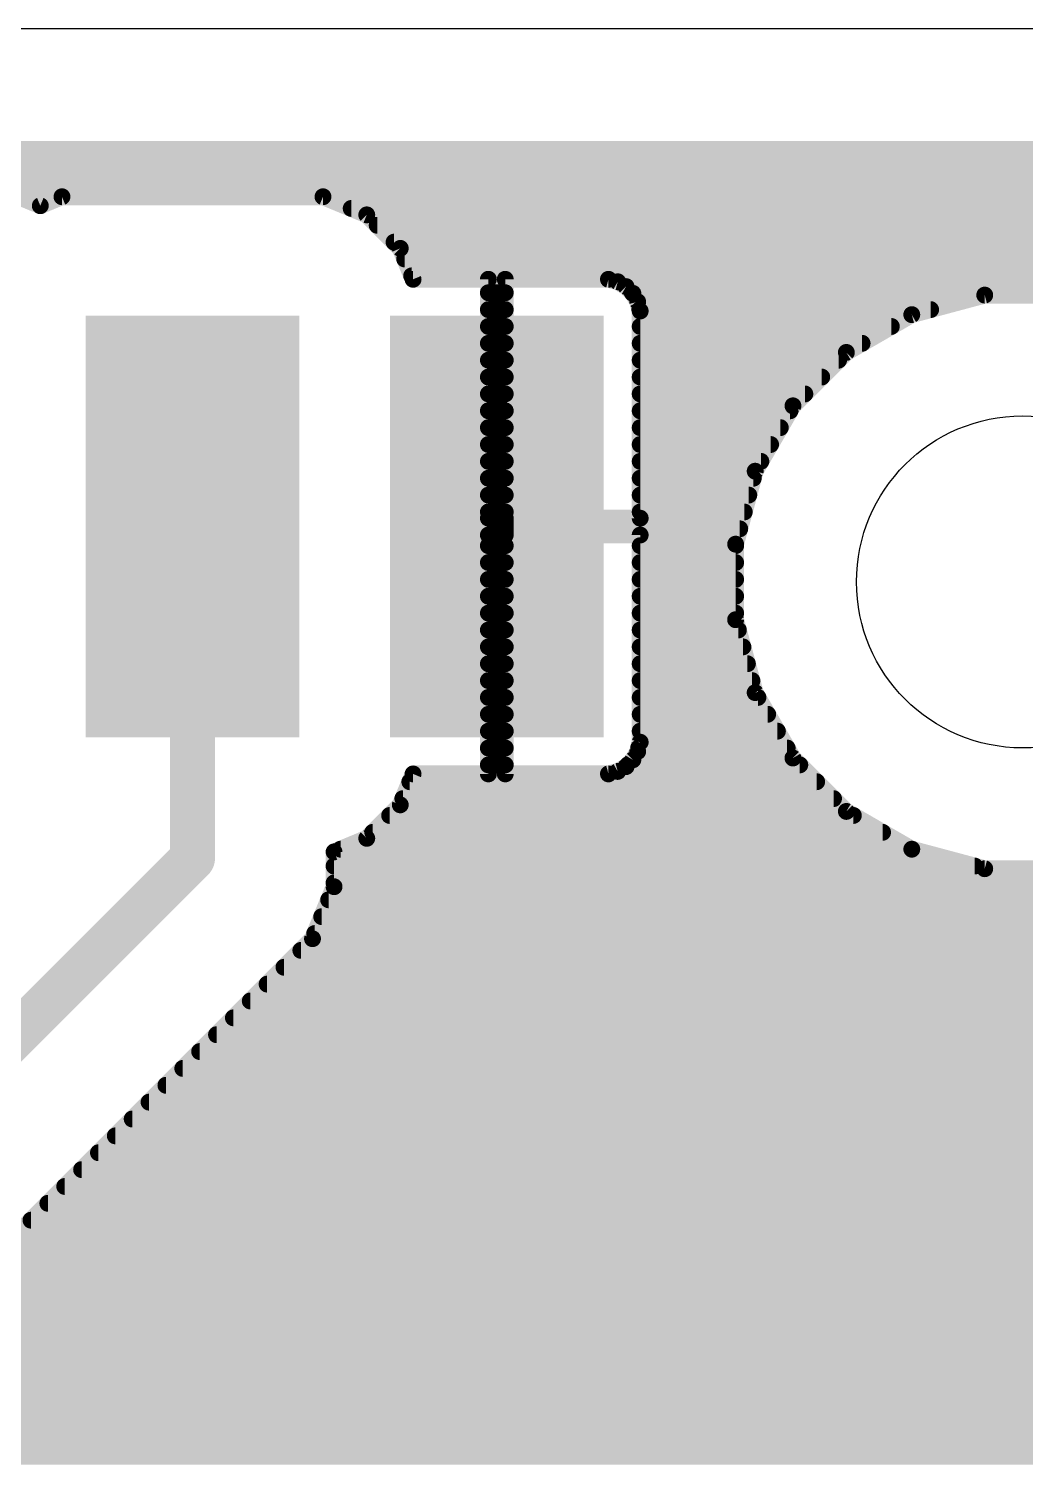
# Model space of a CAD drawing. Extents: x 0 to 75, y 0 to 35.
# Drawn here: x 51.02 to 60.03, y 22.03 to 35 of the extents above; entities that cross this region are included whole.
import ezdxf

# ---------------------------------------------------------------- set-up
doc = ezdxf.new("R2010")
doc.units = 0
doc.layers.add('1', color=12, linetype='CONTINUOUS')
doc.layers.add('20', color=31, linetype='CONTINUOUS')

# ---------------------------------------------------------------- blocks, each defined once
blk = doc.blocks.new('RECT')
blk.add_solid([(-0.5, -0.5), (0.5, -0.5), (-0.5, 0.5), (0.5, 0.5)])

msp = doc.modelspace()

# ---------------------------------------------------------------- linework, layer by layer
at = {"layer": '1'}
for points, const_width in [([(1.0922, 33.9078), (73.9078, 33.9078)], 0.1524), ([(1.0922, 33.8328), (73.9078, 33.8328)], 0.1524), ([(1.0922, 33.6804), (73.9078, 33.6804)], 0.1524), ([(1.0922, 33.528), (73.9078, 33.528)], 0.1524), ([(51.125, 33.4001), (50.9293, 33.4812)], 0.1524), ([(51.3207, 33.4812), (51.125, 33.4001)], 0.1524), ([(53.6793, 33.4812), (51.3207, 33.4812)], 0.1524), ([(54.0748, 33.3174), (53.6793, 33.4812)], 0.1524), ([(53.9342, 33.3756), (73.9078, 33.3756)], 0.1524), ([(54.3776, 33.0146), (54.0748, 33.3174)], 0.1524), ([(54.169, 33.2232), (73.9078, 33.2232)], 0.1524), ([(54.3214, 33.0708), (73.9078, 33.0708)], 0.1524), ([(54.4933, 32.7352), (54.3776, 33.0146)], 0.1524), ([(54.4174, 32.9184), (73.9078, 32.9184)], 0.1524), ([(54.4805, 32.766), (73.9078, 32.766)], 0.1524), ([(55.1738, 32.7352), (54.4933, 32.7352)], 0.1524), ([(55.1738, 30.5762), (55.1738, 32.7352)], 0.1524), ([(56.2587, 32.7352), (55.3262, 32.7352)], 0.1524), ([(55.3262, 32.7352), (55.3262, 30.5762)], 0.1524), ([(56.3427, 32.7127), (56.2587, 32.7352)], 0.1524), ([(55.1738, 32.6136), (55.3262, 32.6136)], 0.1524), ([(56.4179, 32.6692), (56.3427, 32.7127)], 0.1524), ([(56.4794, 32.6077), (56.4179, 32.6692)], 0.1524), ([(56.4736, 32.6136), (73.9078, 32.6136)], 0.1524), ([(56.5229, 32.5325), (56.4794, 32.6077)], 0.1524), ([(56.5454, 32.4485), (56.5229, 32.5325)], 0.1524), ([(59.6587, 32.5922), (58.9994, 32.4155)], 0.1524), ([(60.3413, 32.5922), (59.6587, 32.5922)], 0.1524), ([(55.1738, 32.4612), (55.3262, 32.4612)], 0.1524), ([(56.542, 32.4612), (59.1698, 32.4612)], 0.1524), ([(56.5454, 30.5762), (56.5454, 32.4485)], 0.1524), ([(58.9994, 32.4155), (58.4084, 32.0743)], 0.1524), ([(55.1738, 32.3088), (55.3262, 32.3088)], 0.1524), ([(56.5454, 32.3088), (58.8146, 32.3088)], 0.1524), ([(55.1738, 32.1564), (55.3262, 32.1564)], 0.1524), ([(56.5454, 32.1564), (58.5506, 32.1564)], 0.1524), ([(55.1738, 32.004), (55.3262, 32.004)], 0.1524), ([(56.5454, 32.004), (58.3381, 32.004)], 0.1524), ([(58.4084, 32.0743), (57.9257, 31.5916)], 0.1524), ([(55.1738, 31.8516), (55.3262, 31.8516)], 0.1524), ([(56.5454, 31.8516), (58.1857, 31.8516)], 0.1524), ([(55.1738, 31.6992), (55.3262, 31.6992)], 0.1524), ([(56.5454, 31.6992), (58.0333, 31.6992)], 0.1524), ([(57.9257, 31.5916), (57.5845, 31.0006)], 0.1524), ([(55.1738, 31.5468), (55.3262, 31.5468)], 0.1524), ([(56.5454, 31.5468), (57.8998, 31.5468)], 0.1524), ([(55.1738, 31.3944), (55.3262, 31.3944)], 0.1524), ([(56.5454, 31.3944), (57.8118, 31.3944)], 0.1524), ([(55.1738, 31.242), (55.3262, 31.242)], 0.1524), ([(56.5454, 31.242), (57.7239, 31.242)], 0.1524), ([(55.1738, 31.0896), (55.3262, 31.0896)], 0.1524), ([(56.5454, 31.0896), (57.6359, 31.0896)], 0.1524), ([(55.1738, 30.9372), (55.3262, 30.9372)], 0.1524), ([(56.5454, 30.9372), (57.5675, 30.9372)], 0.1524), ([(57.5845, 31.0006), (57.4078, 30.3413)], 0.1524), ([(55.1738, 30.7848), (55.3262, 30.7848)], 0.1524), ([(56.5454, 30.7848), (57.5266, 30.7848)], 0.1524), ([(52.5, 27.5), (52.5, 30.5)], 0.4064), ([(55.1738, 30.6324), (55.3262, 30.6324)], 0.1524), ([(55.3262, 30.5762), (55.1738, 30.5762)], 0.1524), ([(55.3262, 30.4238), (55.3262, 30.5762)], 0.1524), ([(55.3262, 30.5762), (56.5454, 30.5762)], 0.1524), ([(56.5454, 30.6324), (57.4858, 30.6324)], 0.1524), ([(55.1738, 28.2648), (55.1738, 30.4238)], 0.1524), ([(55.1738, 30.4238), (55.3262, 30.4238)], 0.1524), ([(55.3262, 30.48), (57.445, 30.48)], 0.1524), ([(56.5454, 30.4238), (55.3262, 30.4238)], 0.1524), ([(55.3262, 30.4238), (55.3262, 28.2648)], 0.1524), ([(56.5454, 28.5515), (56.5454, 30.4238)], 0.1524), ([(55.1738, 30.3276), (55.3262, 30.3276)], 0.1524), ([(56.5454, 30.3276), (57.4078, 30.3276)], 0.1524), ([(57.4078, 30.3413), (57.4078, 29.6587)], 0.1524), ([(55.1738, 30.1752), (55.3262, 30.1752)], 0.1524), ([(56.5454, 30.1752), (57.4078, 30.1752)], 0.1524), ([(55.1738, 30.0228), (55.3262, 30.0228)], 0.1524), ([(56.5454, 30.0228), (57.4078, 30.0228)], 0.1524), ([(55.1738, 29.8704), (55.3262, 29.8704)], 0.1524), ([(56.5454, 29.8704), (57.4078, 29.8704)], 0.1524), ([(55.1738, 29.718), (55.3262, 29.718)], 0.1524), ([(56.5454, 29.718), (57.4078, 29.718)], 0.1524), ([(57.4078, 29.6587), (57.5845, 28.9994)], 0.1524), ([(55.1738, 29.5656), (55.3262, 29.5656)], 0.1524), ([(56.5454, 29.5656), (57.4328, 29.5656)], 0.1524), ([(55.1738, 29.4132), (55.3262, 29.4132)], 0.1524), ([(56.5454, 29.4132), (57.4736, 29.4132)], 0.1524), ([(55.1738, 29.2608), (55.3262, 29.2608)], 0.1524), ([(56.5454, 29.2608), (57.5144, 29.2608)], 0.1524), ([(55.1738, 29.1084), (55.3262, 29.1084)], 0.1524), ([(56.5454, 29.1084), (57.5553, 29.1084)], 0.1524), ([(57.5845, 28.9994), (57.9257, 28.4084)], 0.1524), ([(55.1738, 28.956), (55.3262, 28.956)], 0.1524), ([(56.5454, 28.956), (57.6095, 28.956)], 0.1524), ([(55.1738, 28.8036), (55.3262, 28.8036)], 0.1524), ([(56.5454, 28.8036), (57.6975, 28.8036)], 0.1524), ([(55.1738, 28.6512), (55.3262, 28.6512)], 0.1524), ([(56.5454, 28.6512), (57.7855, 28.6512)], 0.1524), ([(55.1738, 28.4988), (55.3262, 28.4988)], 0.1524), ([(56.4794, 28.3923), (56.5229, 28.4675)], 0.1524), ([(56.5229, 28.4675), (56.5454, 28.5515)], 0.1524), ([(56.5313, 28.4988), (57.8735, 28.4988)], 0.1524), ([(55.1738, 28.3464), (55.3262, 28.3464)], 0.1524), ([(56.3427, 28.2873), (56.4179, 28.3308)], 0.1524), ([(56.4179, 28.3308), (56.4794, 28.3923)], 0.1524), ([(56.4336, 28.3464), (57.9877, 28.3464)], 0.1524), ([(57.9257, 28.4084), (58.4084, 27.9257)], 0.1524), ([(54.3776, 27.9854), (54.4933, 28.2648)], 0.1524), ([(54.464, 28.194), (58.1401, 28.194)], 0.1524), ([(54.4933, 28.2648), (55.1738, 28.2648)], 0.1524), ([(55.3262, 28.2648), (56.2587, 28.2648)], 0.1524), ([(56.2587, 28.2648), (56.3427, 28.2873)], 0.1524), ([(54.0748, 27.6826), (54.3776, 27.9854)], 0.1524), ([(54.4008, 28.0416), (58.2925, 28.0416)], 0.1524), ([(54.2814, 27.8892), (58.4716, 27.8892)], 0.1524), ([(58.4084, 27.9257), (58.9994, 27.5845)], 0.1524), ([(53.7794, 27.5603), (54.0748, 27.6826)], 0.1524), ([(54.129, 27.7368), (58.7356, 27.7368)], 0.1524), ([(47.25, 22.25), (52.5, 27.5)], 0.4064), ([(53.7794, 27.2455), (53.7794, 27.5603)], 0.1524), ([(53.8376, 27.5844), (58.9996, 27.5844)], 0.1524), ([(58.9994, 27.5845), (59.6587, 27.4078)], 0.1524), ([(53.7794, 27.432), (59.5684, 27.432)], 0.1524), ([(59.6587, 27.4078), (60.3413, 27.4078)], 0.1524), ([(53.5846, 26.7753), (53.7794, 27.2455)], 0.1524), ([(53.7794, 27.2796), (73.9078, 27.2796)], 0.1524), ([(53.7304, 27.1272), (73.9078, 27.1272)], 0.1524), ([(53.6673, 26.9748), (73.9078, 26.9748)], 0.1524), ([(47.9747, 21.1654), (53.5846, 26.7753)], 0.1524), ([(53.6041, 26.8224), (73.9078, 26.8224)], 0.1524), ([(53.4793, 26.67), (73.9078, 26.67)], 0.1524), ([(53.3269, 26.5176), (73.9078, 26.5176)], 0.1524), ([(53.1745, 26.3652), (73.9078, 26.3652)], 0.1524), ([(53.0221, 26.2128), (73.9078, 26.2128)], 0.1524), ([(52.8697, 26.0604), (73.9078, 26.0604)], 0.1524), ([(52.7173, 25.908), (73.9078, 25.908)], 0.1524), ([(52.5649, 25.7556), (73.9078, 25.7556)], 0.1524), ([(52.4125, 25.6032), (73.9078, 25.6032)], 0.1524), ([(52.2601, 25.4508), (73.9078, 25.4508)], 0.1524), ([(52.1077, 25.2984), (73.9078, 25.2984)], 0.1524), ([(51.9553, 25.146), (73.9078, 25.146)], 0.1524), ([(51.8029, 24.9936), (73.9078, 24.9936)], 0.1524), ([(51.6505, 24.8412), (73.9078, 24.8412)], 0.1524), ([(51.4981, 24.6888), (73.9078, 24.6888)], 0.1524), ([(51.3457, 24.5364), (73.9078, 24.5364)], 0.1524), ([(51.1933, 24.384), (73.9078, 24.384)], 0.1524), ([(51.0409, 24.2316), (73.9078, 24.2316)], 0.1524), ([(50.8885, 24.0792), (73.9078, 24.0792)], 0.1524), ([(50.7361, 23.9268), (73.9078, 23.9268)], 0.1524), ([(50.5837, 23.7744), (73.9078, 23.7744)], 0.1524), ([(50.4313, 23.622), (73.9078, 23.622)], 0.1524), ([(50.2789, 23.4696), (73.9078, 23.4696)], 0.1524), ([(50.1265, 23.3172), (73.9078, 23.3172)], 0.1524), ([(49.9741, 23.1648), (73.9078, 23.1648)], 0.1524), ([(49.8217, 23.0124), (73.9078, 23.0124)], 0.1524), ([(49.6693, 22.86), (73.9078, 22.86)], 0.1524), ([(49.5169, 22.7076), (73.9078, 22.7076)], 0.1524), ([(49.3645, 22.5552), (73.9078, 22.5552)], 0.1524), ([(49.2121, 22.4028), (73.9078, 22.4028)], 0.1524), ([(49.0597, 22.2504), (73.9078, 22.2504)], 0.1524), ([(48.9073, 22.098), (73.9078, 22.098)], 0.1524)]:
    msp.add_lwpolyline(points, dxfattribs=dict(at, const_width=const_width))
for points, const_width in [([(51.1104, 33.4353, 1), (51.1396, 33.3649)], 0.0762), ([(51.1104, 33.3649, 1), (51.1396, 33.4353)], 0.0762), ([(51.3207, 33.5193, 1), (51.3207, 33.4431)], 0.0762), ([(51.3353, 33.446, 1), (51.3061, 33.5164)], 0.0762), ([(53.6938, 33.5164, 1), (53.6647, 33.446)], 0.0762), ([(53.6793, 33.4431, 1), (53.6793, 33.5193)], 0.0762), ([(53.9342, 33.4137, 1), (53.9342, 33.3375)], 0.0762), ([(54.1018, 33.3443, 1), (54.0479, 33.2904)], 0.0762), ([(54.0602, 33.2822, 1), (54.0894, 33.3526)], 0.0762), ([(54.169, 33.2613, 1), (54.169, 33.1851)], 0.0762), ([(54.3214, 33.1089, 1), (54.3214, 33.0327)], 0.0762), ([(54.4128, 33.0292, 1), (54.3424, 33)], 0.0762), ([(54.3506, 32.9877, 1), (54.4045, 33.0416)], 0.0762), ([(54.4174, 32.9565, 1), (54.4174, 32.8803)], 0.0762), ([(54.4805, 32.8041, 1), (54.4805, 32.7279)], 0.0762), ([(54.4933, 32.7733, 1), (54.4933, 32.6971)], 0.0762), ([(55.2119, 32.7352, 1), (55.1357, 32.7352)], 0.0762), ([(55.1738, 32.6971, 1), (55.1738, 32.7733)], 0.0762), ([(55.3262, 32.7733, 1), (55.3262, 32.6971)], 0.0762), ([(55.3643, 32.7352, 1), (55.2881, 32.7352)], 0.0762), ([(56.2685, 32.772, 1), (56.2488, 32.6984)], 0.0762), ([(56.2587, 32.6971, 1), (56.2587, 32.7733)], 0.0762), ([(54.4581, 32.7206, 1), (54.5285, 32.7498)], 0.0762), ([(55.1738, 32.6517, 1), (55.1738, 32.5755)], 0.0762), ([(55.3262, 32.5755, 1), (55.3262, 32.6517)], 0.0762), ([(56.3617, 32.7457, 1), (56.3236, 32.6797)], 0.0762), ([(56.3328, 32.6759, 1), (56.3525, 32.7495)], 0.0762), ([(56.4449, 32.6962, 1), (56.391, 32.6423)], 0.0762), ([(56.3989, 32.6362, 1), (56.437, 32.7022)], 0.0762), ([(56.4736, 32.6517, 1), (56.4736, 32.5755)], 0.0762), ([(56.5124, 32.6268, 1), (56.4464, 32.5887)], 0.0762), ([(56.4525, 32.5808, 1), (56.5064, 32.6347)], 0.0762), ([(56.5597, 32.5423, 1), (56.4861, 32.5226)], 0.0762), ([(56.4899, 32.5134, 1), (56.5559, 32.5515)], 0.0762), ([(59.6587, 32.6303, 1), (59.6587, 32.5541)], 0.0762), ([(59.6686, 32.5554, 1), (59.6489, 32.629)], 0.0762), ([(55.1738, 32.4993, 1), (55.1738, 32.4231)], 0.0762), ([(55.3262, 32.4231, 1), (55.3262, 32.4993)], 0.0762), ([(56.542, 32.4993, 1), (56.542, 32.4231)], 0.0762), ([(56.5835, 32.4485, 1), (56.5073, 32.4485)], 0.0762), ([(56.5086, 32.4386, 1), (56.5822, 32.4583)], 0.0762), ([(58.9896, 32.4523, 1), (59.0093, 32.3787)], 0.0762), ([(59.0185, 32.3825, 1), (58.9804, 32.4485)], 0.0762), ([(59.1698, 32.4231, 1), (59.1698, 32.4993)], 0.0762), ([(55.1738, 32.3469, 1), (55.1738, 32.2707)], 0.0762), ([(55.3262, 32.2707, 1), (55.3262, 32.3469)], 0.0762), ([(56.5454, 32.3469, 1), (56.5454, 32.2707)], 0.0762), ([(58.8146, 32.2707, 1), (58.8146, 32.3469)], 0.0762), ([(55.1738, 32.1945, 1), (55.1738, 32.1183)], 0.0762), ([(55.3262, 32.1183, 1), (55.3262, 32.1945)], 0.0762), ([(56.5454, 32.1945, 1), (56.5454, 32.1183)], 0.0762), ([(58.5506, 32.1183, 1), (58.5506, 32.1945)], 0.0762), ([(55.1738, 32.0421, 1), (55.1738, 31.9659)], 0.0762), ([(55.3262, 31.9659, 1), (55.3262, 32.0421)], 0.0762), ([(56.5454, 32.0421, 1), (56.5454, 31.9659)], 0.0762), ([(58.3381, 31.9659, 1), (58.3381, 32.0421)], 0.0762), ([(58.3893, 32.1073, 1), (58.4274, 32.0413)], 0.0762), ([(58.4353, 32.0473, 1), (58.3814, 32.1012)], 0.0762), ([(55.1738, 31.8897, 1), (55.1738, 31.8135)], 0.0762), ([(55.3262, 31.8135, 1), (55.3262, 31.8897)], 0.0762), ([(56.5454, 31.8897, 1), (56.5454, 31.8135)], 0.0762), ([(58.1857, 31.8135, 1), (58.1857, 31.8897)], 0.0762), ([(55.1738, 31.7373, 1), (55.1738, 31.6611)], 0.0762), ([(55.3262, 31.6611, 1), (55.3262, 31.7373)], 0.0762), ([(56.5454, 31.7373, 1), (56.5454, 31.6611)], 0.0762), ([(58.0333, 31.6611, 1), (58.0333, 31.7373)], 0.0762), ([(57.8988, 31.6186, 1), (57.9527, 31.5647)], 0.0762), ([(57.9587, 31.5726, 1), (57.8927, 31.6107)], 0.0762), ([(55.1738, 31.5849, 1), (55.1738, 31.5087)], 0.0762), ([(55.3262, 31.5087, 1), (55.3262, 31.5849)], 0.0762), ([(56.5454, 31.5849, 1), (56.5454, 31.5087)], 0.0762), ([(57.8998, 31.5087, 1), (57.8998, 31.5849)], 0.0762), ([(55.1738, 31.4325, 1), (55.1738, 31.3563)], 0.0762), ([(55.3262, 31.3563, 1), (55.3262, 31.4325)], 0.0762), ([(56.5454, 31.4325, 1), (56.5454, 31.3563)], 0.0762), ([(57.8118, 31.3563, 1), (57.8118, 31.4325)], 0.0762), ([(55.1738, 31.2801, 1), (55.1738, 31.2039)], 0.0762), ([(55.3262, 31.2039, 1), (55.3262, 31.2801)], 0.0762), ([(56.5454, 31.2801, 1), (56.5454, 31.2039)], 0.0762), ([(57.7239, 31.2039, 1), (57.7239, 31.2801)], 0.0762), ([(55.1738, 31.1277, 1), (55.1738, 31.0515)], 0.0762), ([(55.3262, 31.0515, 1), (55.3262, 31.1277)], 0.0762), ([(56.5454, 31.1277, 1), (56.5454, 31.0515)], 0.0762), ([(57.6359, 31.0515, 1), (57.6359, 31.1277)], 0.0762), ([(55.1738, 30.9753, 1), (55.1738, 30.8991)], 0.0762), ([(55.3262, 30.8991, 1), (55.3262, 30.9753)], 0.0762), ([(56.5454, 30.9753, 1), (56.5454, 30.8991)], 0.0762), ([(57.5515, 31.0196, 1), (57.6174, 30.9815)], 0.0762), ([(57.6213, 30.9907, 1), (57.5477, 31.0104)], 0.0762), ([(57.5675, 30.8991, 1), (57.5675, 30.9753)], 0.0762), ([(55.1738, 30.8229, 1), (55.1738, 30.7467)], 0.0762), ([(55.3262, 30.7467, 1), (55.3262, 30.8229)], 0.0762), ([(56.5454, 30.8229, 1), (56.5454, 30.7467)], 0.0762), ([(57.5266, 30.7467, 1), (57.5266, 30.8229)], 0.0762), ([(52.6016, 30.5, 1), (52.3984, 30.5)], 0.2032), ([(55.1738, 30.6705, 1), (55.1738, 30.5943)], 0.0762), ([(55.1738, 30.6143, 1), (55.1738, 30.5381)], 0.0762), ([(55.1357, 30.5762, 1), (55.2119, 30.5762)], 0.0762), ([(55.3643, 30.5762, 1), (55.2881, 30.5762)], 0.0762), ([(55.3262, 30.6143, 1), (55.3262, 30.5381)], 0.0762), ([(55.2881, 30.5762, 1), (55.3643, 30.5762)], 0.0762), ([(55.3262, 30.5943, 1), (55.3262, 30.6705)], 0.0762), ([(55.3262, 30.5381, 1), (55.3262, 30.6143)], 0.0762), ([(56.5454, 30.6705, 1), (56.5454, 30.5943)], 0.0762), ([(56.5073, 30.5762, 1), (56.5835, 30.5762)], 0.0762), ([(56.5454, 30.5381, 1), (56.5454, 30.6143)], 0.0762), ([(57.4858, 30.5943, 1), (57.4858, 30.6705)], 0.0762), ([(55.2119, 30.4238, 1), (55.1357, 30.4238)], 0.0762), ([(55.1738, 30.4619, 1), (55.1738, 30.3857)], 0.0762), ([(55.3262, 30.5181, 1), (55.3262, 30.4419)], 0.0762), ([(55.3262, 30.4619, 1), (55.3262, 30.3857)], 0.0762), ([(55.3643, 30.4238, 1), (55.2881, 30.4238)], 0.0762), ([(55.3262, 30.3857, 1), (55.3262, 30.4619)], 0.0762), ([(56.5835, 30.4238, 1), (56.5073, 30.4238)], 0.0762), ([(56.5454, 30.3857, 1), (56.5454, 30.4619)], 0.0762), ([(57.445, 30.4419, 1), (57.445, 30.5181)], 0.0762), ([(55.1738, 30.3657, 1), (55.1738, 30.2895)], 0.0762), ([(55.2881, 30.4238, 1), (55.3643, 30.4238)], 0.0762), ([(55.3262, 30.2895, 1), (55.3262, 30.3657)], 0.0762), ([(56.5454, 30.3657, 1), (56.5454, 30.2895)], 0.0762), ([(57.4459, 30.3413, 1), (57.3697, 30.3413)], 0.0762), ([(57.371, 30.3511, 1), (57.4446, 30.3314)], 0.0762), ([(57.4078, 30.2895, 1), (57.4078, 30.3657)], 0.0762), ([(55.1738, 30.2133, 1), (55.1738, 30.1371)], 0.0762), ([(55.3262, 30.1371, 1), (55.3262, 30.2133)], 0.0762), ([(56.5454, 30.2133, 1), (56.5454, 30.1371)], 0.0762), ([(57.4078, 30.1371, 1), (57.4078, 30.2133)], 0.0762), ([(55.1738, 30.0609, 1), (55.1738, 29.9847)], 0.0762), ([(55.3262, 29.9847, 1), (55.3262, 30.0609)], 0.0762), ([(56.5454, 30.0609, 1), (56.5454, 29.9847)], 0.0762), ([(57.4078, 29.9847, 1), (57.4078, 30.0609)], 0.0762), ([(55.1738, 29.9085, 1), (55.1738, 29.8323)], 0.0762), ([(55.3262, 29.8323, 1), (55.3262, 29.9085)], 0.0762), ([(56.5454, 29.9085, 1), (56.5454, 29.8323)], 0.0762), ([(57.4078, 29.8323, 1), (57.4078, 29.9085)], 0.0762), ([(55.1738, 29.7561, 1), (55.1738, 29.6799)], 0.0762), ([(55.3262, 29.6799, 1), (55.3262, 29.7561)], 0.0762), ([(56.5454, 29.7561, 1), (56.5454, 29.6799)], 0.0762), ([(57.4446, 29.6686, 1), (57.371, 29.6489)], 0.0762), ([(57.3697, 29.6587, 1), (57.4459, 29.6587)], 0.0762), ([(57.4078, 29.6799, 1), (57.4078, 29.7561)], 0.0762), ([(55.1738, 29.6037, 1), (55.1738, 29.5275)], 0.0762), ([(55.3262, 29.5275, 1), (55.3262, 29.6037)], 0.0762), ([(56.5454, 29.6037, 1), (56.5454, 29.5275)], 0.0762), ([(57.4328, 29.5275, 1), (57.4328, 29.6037)], 0.0762), ([(55.1738, 29.4513, 1), (55.1738, 29.3751)], 0.0762), ([(55.3262, 29.3751, 1), (55.3262, 29.4513)], 0.0762), ([(56.5454, 29.4513, 1), (56.5454, 29.3751)], 0.0762), ([(57.4736, 29.3751, 1), (57.4736, 29.4513)], 0.0762), ([(55.1738, 29.2989, 1), (55.1738, 29.2227)], 0.0762), ([(55.3262, 29.2227, 1), (55.3262, 29.2989)], 0.0762), ([(56.5454, 29.2989, 1), (56.5454, 29.2227)], 0.0762), ([(57.5144, 29.2227, 1), (57.5144, 29.2989)], 0.0762), ([(55.1738, 29.1465, 1), (55.1738, 29.0703)], 0.0762), ([(55.3262, 29.0703, 1), (55.3262, 29.1465)], 0.0762), ([(56.5454, 29.1465, 1), (56.5454, 29.0703)], 0.0762), ([(57.5553, 29.0703, 1), (57.5553, 29.1465)], 0.0762), ([(57.6174, 29.0185, 1), (57.5515, 28.9804)], 0.0762), ([(57.5477, 28.9896, 1), (57.6213, 29.0093)], 0.0762), ([(55.1738, 28.9941, 1), (55.1738, 28.9179)], 0.0762), ([(55.3262, 28.9179, 1), (55.3262, 28.9941)], 0.0762), ([(56.5454, 28.9941, 1), (56.5454, 28.9179)], 0.0762), ([(57.6095, 28.9179, 1), (57.6095, 28.9941)], 0.0762), ([(55.1738, 28.8417, 1), (55.1738, 28.7655)], 0.0762), ([(55.3262, 28.7655, 1), (55.3262, 28.8417)], 0.0762), ([(56.5454, 28.8417, 1), (56.5454, 28.7655)], 0.0762), ([(57.6975, 28.7655, 1), (57.6975, 28.8417)], 0.0762), ([(55.1738, 28.6893, 1), (55.1738, 28.6131)], 0.0762), ([(55.3262, 28.6131, 1), (55.3262, 28.6893)], 0.0762), ([(56.5454, 28.6893, 1), (56.5454, 28.6131)], 0.0762), ([(57.7855, 28.6131, 1), (57.7855, 28.6893)], 0.0762), ([(55.1738, 28.5369, 1), (55.1738, 28.4607)], 0.0762), ([(55.3262, 28.4607, 1), (55.3262, 28.5369)], 0.0762), ([(56.5559, 28.4485, 1), (56.4899, 28.4866)], 0.0762), ([(56.5313, 28.5369, 1), (56.5313, 28.4607)], 0.0762), ([(56.5073, 28.5515, 1), (56.5835, 28.5515)], 0.0762), ([(56.5822, 28.5417, 1), (56.5086, 28.5614)], 0.0762), ([(57.8735, 28.4607, 1), (57.8735, 28.5369)], 0.0762), ([(55.1738, 28.3845, 1), (55.1738, 28.3083)], 0.0762), ([(55.3262, 28.3083, 1), (55.3262, 28.3845)], 0.0762), ([(56.391, 28.3577, 1), (56.4449, 28.3038)], 0.0762), ([(56.4336, 28.3845, 1), (56.4336, 28.3083)], 0.0762), ([(56.437, 28.2978, 1), (56.3989, 28.3638)], 0.0762), ([(56.4464, 28.4113, 1), (56.5124, 28.3732)], 0.0762), ([(56.5064, 28.3653, 1), (56.4525, 28.4192)], 0.0762), ([(56.4861, 28.4774, 1), (56.5597, 28.4577)], 0.0762), ([(57.9527, 28.4353, 1), (57.8988, 28.3814)], 0.0762), ([(57.8927, 28.3893, 1), (57.9587, 28.4274)], 0.0762), ([(57.9877, 28.3083, 1), (57.9877, 28.3845)], 0.0762), ([(54.464, 28.2321, 1), (54.464, 28.1559)], 0.0762), ([(54.4933, 28.3029, 1), (54.4933, 28.2267)], 0.0762), ([(54.5285, 28.2502, 1), (54.4581, 28.2794)], 0.0762), ([(55.1357, 28.2648, 1), (55.2119, 28.2648)], 0.0762), ([(55.1738, 28.2267, 1), (55.1738, 28.3029)], 0.0762), ([(55.3262, 28.3029, 1), (55.3262, 28.2267)], 0.0762), ([(55.2881, 28.2648, 1), (55.3643, 28.2648)], 0.0762), ([(56.2488, 28.3016, 1), (56.2685, 28.228)], 0.0762), ([(56.2587, 28.2267, 1), (56.2587, 28.3029)], 0.0762), ([(56.3236, 28.3203, 1), (56.3617, 28.2543)], 0.0762), ([(56.3525, 28.2505, 1), (56.3328, 28.3241)], 0.0762), ([(58.1401, 28.1559, 1), (58.1401, 28.2321)], 0.0762), ([(54.3424, 28, 1), (54.4128, 27.9708)], 0.0762), ([(54.4045, 27.9584, 1), (54.3506, 28.0123)], 0.0762), ([(54.4008, 28.0797, 1), (54.4008, 28.0035)], 0.0762), ([(58.2925, 28.0035, 1), (58.2925, 28.0797)], 0.0762), ([(54.2814, 27.9273, 1), (54.2814, 27.8511)], 0.0762), ([(58.4274, 27.9587, 1), (58.3893, 27.8927)], 0.0762), ([(58.3814, 27.8988, 1), (58.4353, 27.9527)], 0.0762), ([(58.4716, 27.8511, 1), (58.4716, 27.9273)], 0.0762), ([(54.0479, 27.7096, 1), (54.1018, 27.6557)], 0.0762), ([(54.0894, 27.6474, 1), (54.0602, 27.7178)], 0.0762), ([(54.129, 27.7749, 1), (54.129, 27.6987)], 0.0762), ([(58.7356, 27.6987, 1), (58.7356, 27.7749)], 0.0762), ([(52.5718, 27.4282, 1), (52.4282, 27.5718)], 0.2032), ([(53.8175, 27.5603, 1), (53.7413, 27.5603)], 0.0762), ([(53.7648, 27.5955, 1), (53.794, 27.5251)], 0.0762), ([(53.8376, 27.6225, 1), (53.8376, 27.5463)], 0.0762), ([(59.0093, 27.6213, 1), (58.9896, 27.5477)], 0.0762), ([(58.9804, 27.5515, 1), (59.0185, 27.6174)], 0.0762), ([(58.9996, 27.5463, 1), (58.9996, 27.6225)], 0.0762), ([(52.3984, 27.5, 1), (52.6016, 27.5)], 0.2032), ([(53.7794, 27.4701, 1), (53.7794, 27.3939)], 0.0762), ([(59.5684, 27.3939, 1), (59.5684, 27.4701)], 0.0762), ([(59.6587, 27.4459, 1), (59.6587, 27.3697)], 0.0762), ([(59.6489, 27.371, 1), (59.6686, 27.4446)], 0.0762), ([(53.7794, 27.3177, 1), (53.7794, 27.2415)], 0.0762), ([(53.7413, 27.2455, 1), (53.8175, 27.2455)], 0.0762), ([(53.8146, 27.2309, 1), (53.7442, 27.2601)], 0.0762), ([(53.7304, 27.1653, 1), (53.7304, 27.0891)], 0.0762), ([(53.6673, 27.0129, 1), (53.6673, 26.9367)], 0.0762), ([(53.6116, 26.7483, 1), (53.5577, 26.8022)], 0.0762), ([(53.6041, 26.8605, 1), (53.6041, 26.7843)], 0.0762), ([(53.4793, 26.7081, 1), (53.4793, 26.6319)], 0.0762), ([(53.5494, 26.7899, 1), (53.6198, 26.7607)], 0.0762), ([(53.3269, 26.5557, 1), (53.3269, 26.4795)], 0.0762), ([(53.1745, 26.4033, 1), (53.1745, 26.3271)], 0.0762), ([(53.0221, 26.2509, 1), (53.0221, 26.1747)], 0.0762), ([(52.8697, 26.0985, 1), (52.8697, 26.0223)], 0.0762), ([(52.7173, 25.9461, 1), (52.7173, 25.8699)], 0.0762), ([(52.5649, 25.7937, 1), (52.5649, 25.7175)], 0.0762), ([(52.4125, 25.6413, 1), (52.4125, 25.5651)], 0.0762), ([(52.2601, 25.4889, 1), (52.2601, 25.4127)], 0.0762), ([(52.1077, 25.3365, 1), (52.1077, 25.2603)], 0.0762), ([(51.9553, 25.1841, 1), (51.9553, 25.1079)], 0.0762), ([(51.8029, 25.0317, 1), (51.8029, 24.9555)], 0.0762), ([(51.6505, 24.8793, 1), (51.6505, 24.8031)], 0.0762), ([(51.4981, 24.7269, 1), (51.4981, 24.6507)], 0.0762), ([(51.3457, 24.5745, 1), (51.3457, 24.4983)], 0.0762), ([(51.1933, 24.4221, 1), (51.1933, 24.3459)], 0.0762), ([(51.0409, 24.2697, 1), (51.0409, 24.1935)], 0.0762)]:
    msp.add_lwpolyline(points, format="xyb", dxfattribs=dict(at, const_width=const_width))
at = {"layer": '20'}
msp.add_line((75, 35), (0, 35), dxfattribs=at)
msp.add_circle((60, 30), 1.5, dxfattribs=at)

# ---------------------------------------------------------------- block references
at = {"layer": '1', "xscale": 3.81, "yscale": 1.9304, "rotation": 270}
for p in [(52.5, 30.5), (55.25, 30.5)]:
    msp.add_blockref('RECT', p, dxfattribs=at)

doc.saveas('drawing.dxf')
